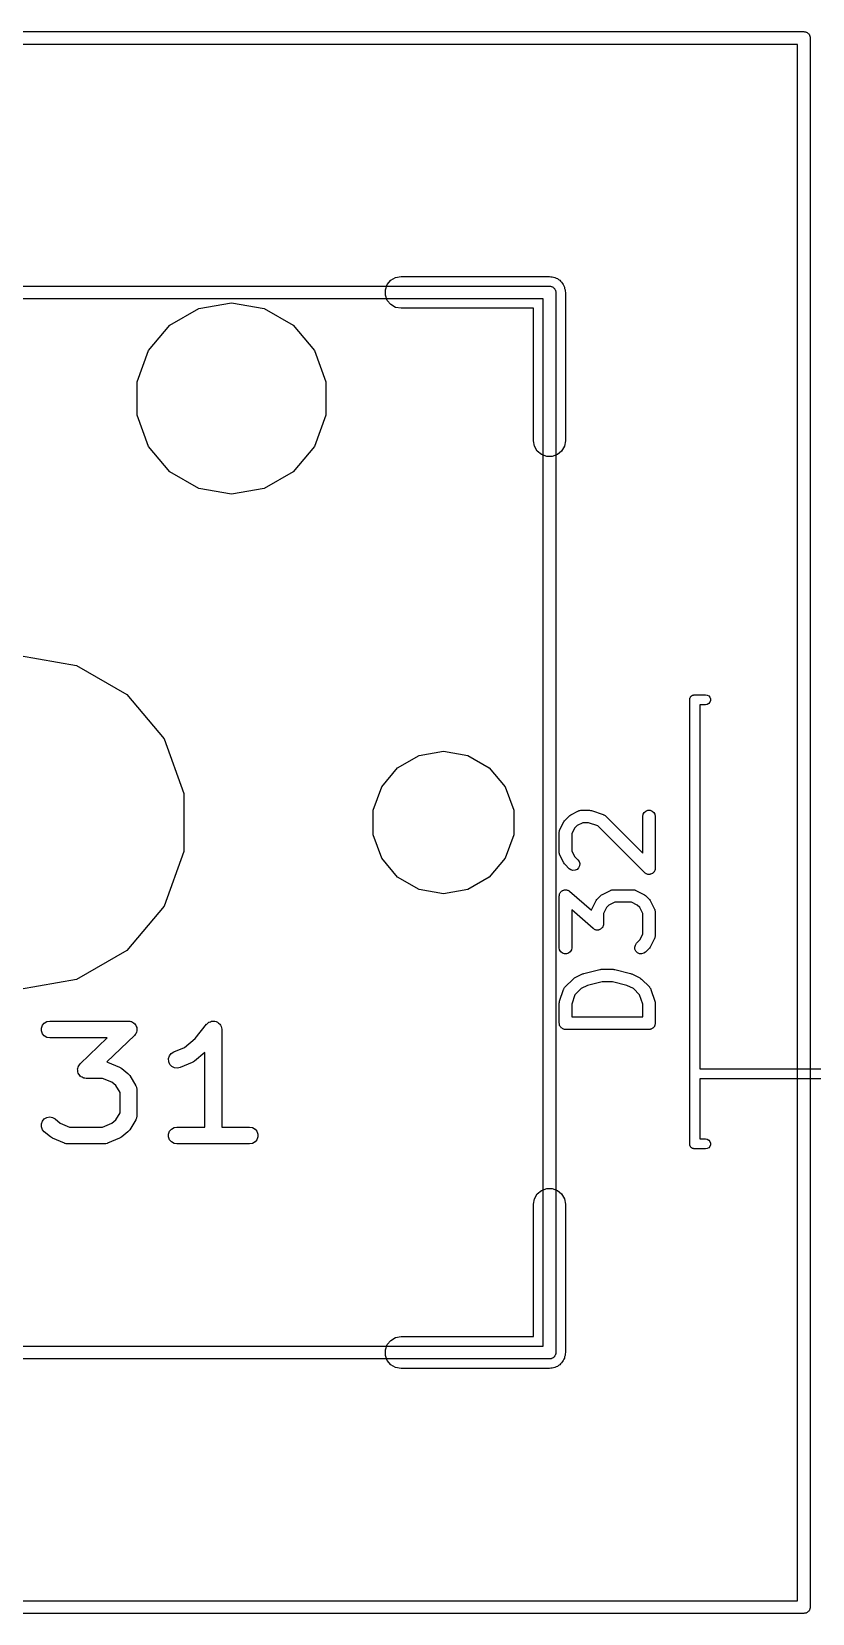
# Model space of a CAD drawing. Header units: millimetres. Extents: x 50 to 169, y 50 to 167.
# Drawn here: x 82.26 to 91.61, y 70.3 to 89.25 of the extents above; entities that cross this region are included whole.
import ezdxf

# ---------------------------------------------------------------- set-up
doc = ezdxf.new("R2010")
doc.units = ezdxf.units.MM
doc.layers.add('BLACK', color=7, linetype='Continuous')

# ---------------------------------------------------------------- blocks, each defined once
blk = doc.blocks.new('hhskb2-Cmts.User')
at = {"layer": 'BLACK'}
for p, q in [((62.65, -100.574), (75.35, -100.574)), ((75.35, -100.574), (75.3566, -100.575)), ((75.3566, -100.575), (75.3632, -100.575)), ((75.3632, -100.575), (75.3695, -100.577)), ((75.3695, -100.577), (75.3761, -100.578)), ((75.3761, -100.578), (75.3818, -100.582)), ((75.3818, -100.582), (75.3881, -100.584)), ((75.3881, -100.584), (75.3932, -100.588)), ((75.3932, -100.588), (75.399, -100.592)), ((75.399, -100.592), (75.4033, -100.597)), ((75.4033, -100.597), (75.4084, -100.601)), ((75.4084, -100.601), (75.4117, -100.607)), ((75.4117, -100.607), (75.416, -100.612)), ((75.416, -100.612), (75.4183, -100.618)), ((75.2738, -100.726), (62.7262, -100.726)), ((75.2738, -113.274), (75.2738, -100.726)), ((75.4183, -100.618), (75.4216, -100.624)), ((75.4216, -100.624), (75.4228, -100.631)), ((75.4228, -100.631), (75.425, -100.637)), ((75.425, -100.637), (75.425, -100.643)), ((75.425, -100.643), (75.4262, -100.65)), ((75.4262, -100.65), (75.4262, -113.35)), ((62.7262, -113.274), (75.2738, -113.274)), ((75.35, -113.426), (62.65, -113.426)), ((75.3566, -113.425), (75.35, -113.426)), ((75.3632, -113.425), (75.3566, -113.425)), ((75.3695, -113.423), (75.3632, -113.425)), ((75.3761, -113.422), (75.3695, -113.423)), ((75.3818, -113.418), (75.3761, -113.422)), ((75.3881, -113.416), (75.3818, -113.418)), ((75.3932, -113.412), (75.3881, -113.416)), ((75.399, -113.408), (75.3932, -113.412)), ((75.4033, -113.403), (75.399, -113.408)), ((75.4084, -113.399), (75.4033, -113.403)), ((75.4117, -113.393), (75.4084, -113.399)), ((75.416, -113.388), (75.4117, -113.393)), ((75.4183, -113.382), (75.416, -113.388)), ((75.4216, -113.376), (75.4183, -113.382)), ((75.4228, -113.369), (75.4216, -113.376)), ((75.425, -113.363), (75.4228, -113.369)), ((75.4262, -113.35), (75.425, -113.357)), ((75.425, -113.357), (75.425, -113.363))]:
    blk.add_line(p, q, dxfattribs=at)
blk = doc.blocks.new('hhskb2-Dwgs.User')
at = {"layer": 'BLACK'}
for p, q in [((59.602, -97.5258), (78.398, -97.5258)), ((78.398, -97.5258), (78.4046, -97.527)), ((78.4046, -97.527), (78.4112, -97.527)), ((78.4112, -97.527), (78.4175, -97.5292)), ((78.4175, -97.5292), (78.4241, -97.5304)), ((78.4241, -97.5304), (78.4298, -97.5337)), ((78.4298, -97.5337), (78.4361, -97.536)), ((78.4361, -97.536), (78.4412, -97.5403)), ((78.4412, -97.5403), (78.447, -97.5436)), ((78.447, -97.5436), (78.4513, -97.5487)), ((78.4513, -97.5487), (78.4564, -97.553)), ((78.4564, -97.553), (78.4597, -97.5588)), ((78.4597, -97.5588), (78.464, -97.5639)), ((78.464, -97.5639), (78.4663, -97.5702)), ((78.4663, -97.5702), (78.4696, -97.5759)), ((78.4696, -97.5759), (78.4708, -97.5825)), ((78.4708, -97.5825), (78.473, -97.5888)), ((78.3218, -97.6782), (59.6782, -97.6782)), ((78.3218, -116.322), (78.3218, -97.6782)), ((78.473, -97.5888), (78.473, -97.5954)), ((78.473, -97.5954), (78.4742, -97.602)), ((78.4742, -97.602), (78.4742, -116.398)), ((59.6782, -116.322), (78.3218, -116.322)), ((78.398, -116.474), (59.602, -116.474)), ((78.4046, -116.473), (78.398, -116.474)), ((78.4112, -116.473), (78.4046, -116.473)), ((78.4175, -116.471), (78.4112, -116.473)), ((78.4241, -116.47), (78.4175, -116.471)), ((78.4298, -116.466), (78.4241, -116.47)), ((78.4361, -116.464), (78.4298, -116.466)), ((78.4412, -116.46), (78.4361, -116.464)), ((78.447, -116.456), (78.4412, -116.46)), ((78.4513, -116.451), (78.447, -116.456)), ((78.4564, -116.447), (78.4513, -116.451)), ((78.4597, -116.441), (78.4564, -116.447)), ((78.464, -116.436), (78.4597, -116.441)), ((78.4663, -116.43), (78.464, -116.436)), ((78.4696, -116.424), (78.4663, -116.43)), ((78.4708, -116.417), (78.4696, -116.424)), ((78.473, -116.411), (78.4708, -116.417)), ((78.4742, -116.398), (78.473, -116.405)), ((78.473, -116.405), (78.473, -116.411))]:
    blk.add_line(p, q, dxfattribs=at)
blk = doc.blocks.new('hhskb2-F.SilkS')
at = {"layer": 'BLACK'}
for p, q in [((73.3844, -100.617), (73.407, -100.555)), ((73.407, -100.555), (73.4495, -100.504)), ((73.4495, -100.504), (73.5068, -100.471)), ((73.5068, -100.471), (73.572, -100.459)), ((73.572, -100.459), (75.35, -100.459)), ((75.35, -100.459), (75.3664, -100.462)), ((75.3664, -100.462), (75.3831, -100.462)), ((75.3831, -100.462), (75.3987, -100.468)), ((75.3987, -100.468), (75.4152, -100.471)), ((75.4152, -100.471), (75.4296, -100.479)), ((75.4296, -100.479), (75.4453, -100.485)), ((75.4453, -100.485), (75.458, -100.496)), ((75.458, -100.496), (75.4725, -100.504)), ((75.4725, -100.504), (75.4832, -100.517)), ((75.4832, -100.517), (75.4959, -100.528)), ((75.4959, -100.528), (75.5043, -100.542)), ((75.5043, -100.542), (75.515, -100.555)), ((75.515, -100.555), (75.5207, -100.57)), ((75.5207, -100.57), (75.529, -100.585)), ((75.529, -100.585), (75.5319, -100.601)), ((75.5319, -100.601), (75.5376, -100.617)), ((71.1476, -100.842), (71.54, -100.773)), ((71.54, -100.773), (71.9324, -100.842)), ((73.3844, -100.683), (73.3844, -100.617)), ((73.407, -100.745), (73.3844, -100.683)), ((73.4495, -100.796), (73.407, -100.745)), ((73.5068, -100.829), (73.4495, -100.796)), ((75.5376, -100.617), (75.5376, -100.634)), ((75.5376, -100.634), (75.5405, -100.65)), ((75.5405, -100.65), (75.5405, -102.428)), ((70.8025, -101.041), (71.1476, -100.842)), ((71.9324, -100.842), (72.2775, -101.041)), ((73.572, -100.84), (73.5068, -100.829)), ((75.1595, -100.84), (73.572, -100.84)), ((75.1595, -102.428), (75.1595, -100.84)), ((70.5464, -101.346), (70.8025, -101.041)), ((72.2775, -101.041), (72.5336, -101.346)), ((70.4101, -101.721), (70.5464, -101.346)), ((72.5336, -101.346), (72.6699, -101.721)), ((70.4101, -102.119), (70.4101, -101.721)), ((72.6699, -101.721), (72.6699, -102.119)), ((70.5464, -102.494), (70.4101, -102.119)), ((72.6699, -102.119), (72.5336, -102.494)), ((70.8025, -102.799), (70.5464, -102.494)), ((72.5336, -102.494), (72.2775, -102.799)), ((75.171, -102.493), (75.1595, -102.428)), ((75.2041, -102.55), (75.171, -102.493)), ((75.529, -102.493), (75.4959, -102.55)), ((75.5405, -102.428), (75.529, -102.493)), ((75.2548, -102.593), (75.2041, -102.55)), ((75.3169, -102.616), (75.2548, -102.593)), ((75.3831, -102.616), (75.3169, -102.616)), ((75.4453, -102.593), (75.3831, -102.616)), ((75.4959, -102.55), (75.4453, -102.593)), ((71.1476, -102.998), (70.8025, -102.799)), ((72.2775, -102.799), (71.9324, -102.998)), ((71.54, -103.067), (71.1476, -102.998)), ((71.9324, -102.998), (71.54, -103.067)), ((69, -104.998), (69.6846, -105.119)), ((69.6846, -105.119), (70.2865, -105.467)), ((70.2865, -105.467), (70.7334, -105.999)), ((77.03, -105.53), (77.0309, -105.525)), ((77.03, -110.85), (77.03, -105.53)), ((77.0309, -105.52), (77.0327, -105.515)), ((77.0309, -105.525), (77.0309, -105.52)), ((77.0327, -105.515), (77.0336, -105.509)), ((77.0336, -105.509), (77.0362, -105.505)), ((77.0362, -105.505), (77.038, -105.5)), ((77.038, -105.5), (77.0414, -105.496)), ((77.0414, -105.496), (77.044, -105.491)), ((77.044, -105.491), (77.0481, -105.488)), ((77.0481, -105.488), (77.0514, -105.484)), ((77.0514, -105.484), (77.056, -105.481)), ((77.056, -105.481), (77.06, -105.478)), ((77.06, -105.478), (77.0649, -105.476)), ((77.0649, -105.476), (77.0695, -105.474)), ((77.0695, -105.474), (77.0747, -105.473)), ((77.0747, -105.473), (77.0796, -105.471)), ((77.0796, -105.471), (77.0848, -105.471)), ((77.0848, -105.471), (77.09, -105.47)), ((77.09, -105.47), (77.22, -105.47)), ((77.22, -105.47), (77.2405, -105.474)), ((77.2405, -105.474), (77.2586, -105.484)), ((77.2586, -105.484), (77.272, -105.5)), ((77.272, -105.5), (77.2791, -105.52)), ((77.2791, -105.54), (77.272, -105.56)), ((77.2791, -105.52), (77.2791, -105.54)), ((77.22, -105.59), (77.15, -105.59)), ((77.15, -105.59), (77.15, -109.95)), ((77.2405, -105.586), (77.22, -105.59)), ((77.2586, -105.576), (77.2405, -105.586)), ((77.272, -105.56), (77.2586, -105.576)), ((70.7334, -105.999), (70.9711, -106.652)), ((73.531, -106.346), (73.7879, -106.197)), ((73.7879, -106.197), (74.08, -106.146)), ((74.08, -106.146), (74.3721, -106.197)), ((74.3721, -106.197), (74.629, -106.346)), ((73.3403, -106.573), (73.531, -106.346)), ((74.629, -106.346), (74.8197, -106.573)), ((70.9711, -106.652), (70.9711, -107.348)), ((73.2388, -106.852), (73.3403, -106.573)), ((74.8197, -106.573), (74.9212, -106.852)), ((73.2388, -107.148), (73.2388, -106.852)), ((74.9212, -106.852), (74.9212, -107.148)), ((75.6041, -106.909), (75.6993, -106.861)), ((75.6993, -106.861), (75.7035, -106.86)), ((75.7035, -106.86), (75.7072, -106.858)), ((75.7072, -106.858), (75.7159, -106.856)), ((75.7159, -106.856), (75.7243, -106.854)), ((75.7243, -106.854), (75.7286, -106.854)), ((75.7286, -106.854), (75.7329, -106.853)), ((75.7329, -106.853), (75.8281, -106.853)), ((75.8281, -106.853), (75.8399, -106.855)), ((75.8399, -106.855), (75.8518, -106.857)), ((75.8518, -106.857), (75.9947, -106.905)), ((76.4849, -106.88), (76.5049, -106.863)), ((76.5049, -106.863), (76.5294, -106.854)), ((76.5294, -106.854), (76.5554, -106.854)), ((76.5554, -106.854), (76.5799, -106.863)), ((76.5799, -106.863), (76.5998, -106.88)), ((75.4753, -107.085), (75.5229, -106.99)), ((75.5229, -106.99), (75.5301, -106.98)), ((75.5301, -106.98), (75.537, -106.97)), ((75.537, -106.97), (75.5846, -106.923)), ((75.5846, -106.923), (75.5944, -106.916)), ((75.5944, -106.916), (75.6041, -106.909)), ((75.682, -107.037), (75.6516, -107.068)), ((75.7506, -107.003), (75.682, -107.037)), ((75.8159, -107.003), (75.7506, -107.003)), ((75.9304, -107.041), (75.8159, -107.003)), ((76.4893, -107.6), (75.9304, -107.041)), ((75.9947, -106.905), (75.9985, -106.907)), ((75.9985, -106.907), (76.0026, -106.908)), ((76.0026, -106.908), (76.0098, -106.913)), ((76.0098, -106.913), (76.0176, -106.917)), ((76.0176, -106.917), (76.0204, -106.92)), ((76.0204, -106.92), (76.024, -106.923)), ((76.024, -106.923), (76.4674, -107.366)), ((76.4674, -106.928), (76.4719, -106.902)), ((76.4674, -107.366), (76.4674, -106.928)), ((76.4719, -106.902), (76.4849, -106.88)), ((76.5998, -106.88), (76.6129, -106.902)), ((76.6129, -106.902), (76.6174, -106.928)), ((76.6174, -106.928), (76.6174, -107.547)), ((73.3403, -107.427), (73.2388, -107.148)), ((74.9212, -107.148), (74.8197, -107.427)), ((75.4674, -107.119), (75.4681, -107.114)), ((75.4674, -107.357), (75.4674, -107.119)), ((75.4679, -107.11), (75.4704, -107.102)), ((75.4681, -107.114), (75.4679, -107.11)), ((75.4704, -107.102), (75.4719, -107.093)), ((75.4719, -107.093), (75.4741, -107.089)), ((75.4741, -107.089), (75.4753, -107.085)), ((75.6516, -107.068), (75.6174, -107.136)), ((75.6174, -107.136), (75.6174, -107.339)), ((70.9711, -107.348), (70.7334, -108.001)), ((73.531, -107.654), (73.3403, -107.427)), ((74.8197, -107.427), (74.629, -107.654)), ((75.4681, -107.361), (75.4674, -107.357)), ((75.4679, -107.365), (75.4681, -107.361)), ((75.4704, -107.374), (75.4679, -107.365)), ((75.4719, -107.382), (75.4704, -107.374)), ((75.4741, -107.386), (75.4719, -107.382)), ((75.4753, -107.39), (75.4741, -107.386)), ((75.5229, -107.485), (75.4753, -107.39)), ((75.6174, -107.339), (75.6516, -107.407)), ((75.6516, -107.407), (75.6907, -107.446)), ((75.5301, -107.495), (75.5229, -107.485)), ((75.537, -107.505), (75.5301, -107.495)), ((75.5846, -107.553), (75.537, -107.505)), ((75.6059, -107.567), (75.5846, -107.553)), ((75.6311, -107.574), (75.6059, -107.567)), ((75.657, -107.572), (75.6311, -107.574)), ((75.6806, -107.561), (75.657, -107.572)), ((75.6991, -107.543), (75.6806, -107.561)), ((75.6907, -107.446), (75.7056, -107.468)), ((75.7101, -107.519), (75.6991, -107.543)), ((75.7056, -107.468), (75.7123, -107.493)), ((75.7123, -107.493), (75.7101, -107.519)), ((76.4974, -107.606), (76.4893, -107.6)), ((76.5049, -107.612), (76.4974, -107.606)), ((76.508, -107.613), (76.5049, -107.612)), ((76.5107, -107.615), (76.508, -107.613)), ((76.5202, -107.618), (76.5107, -107.615)), ((76.5294, -107.621), (76.5202, -107.618)), ((76.5327, -107.621), (76.5294, -107.621)), ((76.5358, -107.622), (76.5327, -107.621)), ((76.5456, -107.621), (76.5358, -107.622)), ((76.5554, -107.621), (76.5456, -107.621)), ((76.5585, -107.62), (76.5554, -107.621)), ((76.5618, -107.62), (76.5585, -107.62)), ((76.5707, -107.615), (76.5618, -107.62)), ((76.5799, -107.612), (76.5707, -107.615)), ((76.5824, -107.61), (76.5799, -107.612)), ((76.5854, -107.609), (76.5824, -107.61)), ((76.5923, -107.602), (76.5854, -107.609)), ((76.5998, -107.595), (76.5923, -107.602)), ((76.6015, -107.592), (76.5998, -107.595)), ((76.6038, -107.59), (76.6015, -107.592)), ((76.608, -107.581), (76.6038, -107.59)), ((76.6129, -107.573), (76.608, -107.581)), ((76.6134, -107.57), (76.6129, -107.573)), ((76.6148, -107.567), (76.6134, -107.57)), ((76.6157, -107.557), (76.6148, -107.567)), ((76.6174, -107.547), (76.6157, -107.557)), ((73.7879, -107.803), (73.531, -107.654)), ((74.08, -107.854), (73.7879, -107.803)), ((74.3721, -107.803), (74.08, -107.854)), ((74.629, -107.654), (74.3721, -107.803)), ((75.5049, -107.816), (75.5118, -107.813)), ((75.5118, -107.813), (75.5182, -107.809)), ((75.5182, -107.809), (75.5239, -107.809)), ((75.5239, -107.809), (75.5294, -107.807)), ((75.5294, -107.807), (75.5367, -107.807)), ((75.5367, -107.807), (75.5439, -107.805)), ((75.5439, -107.805), (75.5496, -107.807)), ((75.5496, -107.807), (75.5554, -107.807)), ((75.5554, -107.807), (75.5623, -107.809)), ((75.5623, -107.809), (75.5695, -107.811)), ((75.5695, -107.811), (75.5744, -107.814)), ((75.5744, -107.814), (75.5799, -107.816)), ((75.985, -107.861), (76.0803, -107.813)), ((76.0803, -107.813), (76.0844, -107.812)), ((76.0844, -107.812), (76.0882, -107.81)), ((76.0882, -107.81), (76.0968, -107.808)), ((76.0968, -107.808), (76.1052, -107.806)), ((76.1052, -107.806), (76.1096, -107.806)), ((76.1096, -107.806), (76.1138, -107.805)), ((76.1138, -107.805), (76.3519, -107.805)), ((76.3519, -107.805), (76.3562, -107.806)), ((76.3562, -107.806), (76.3605, -107.806)), ((76.3605, -107.806), (76.3689, -107.808)), ((76.3689, -107.808), (76.3776, -107.81)), ((76.3776, -107.81), (76.3813, -107.812)), ((76.3813, -107.812), (76.3854, -107.813)), ((76.3854, -107.813), (76.4807, -107.861)), ((70.7334, -108.001), (70.2865, -108.533)), ((75.4674, -107.88), (75.4687, -107.873)), ((75.4674, -108.5), (75.4674, -107.88)), ((75.4687, -107.873), (75.4688, -107.866)), ((75.4688, -107.866), (75.4709, -107.861)), ((75.4709, -107.861), (75.4719, -107.855)), ((75.4719, -107.855), (75.4756, -107.848)), ((75.4756, -107.848), (75.4782, -107.842)), ((75.4782, -107.842), (75.482, -107.837)), ((75.482, -107.837), (75.4849, -107.832)), ((75.4849, -107.832), (75.4905, -107.828)), ((75.4905, -107.828), (75.4954, -107.822)), ((75.4954, -107.822), (75.5004, -107.819)), ((75.5004, -107.819), (75.5049, -107.816)), ((75.5799, -107.816), (75.5855, -107.82)), ((75.5855, -107.82), (75.5918, -107.824)), ((75.5918, -107.824), (75.8518, -108.052)), ((75.8563, -108.037), (75.9039, -107.942)), ((75.9039, -107.942), (75.911, -107.933)), ((75.911, -107.933), (75.9179, -107.923)), ((75.9179, -107.923), (75.9655, -107.875)), ((75.9655, -107.875), (75.9754, -107.868)), ((75.9754, -107.868), (75.985, -107.861)), ((76.063, -107.99), (76.0326, -108.02)), ((76.1315, -107.955), (76.063, -107.99)), ((76.3342, -107.955), (76.1315, -107.955)), ((76.4027, -107.99), (76.3342, -107.955)), ((76.4331, -108.02), (76.4027, -107.99)), ((76.4807, -107.861), (76.4903, -107.868)), ((76.4903, -107.868), (76.5002, -107.875)), ((76.5002, -107.875), (76.5478, -107.923)), ((76.5478, -107.923), (76.5547, -107.933)), ((76.5547, -107.933), (76.5618, -107.942)), ((76.5618, -107.942), (76.6095, -108.037)), ((75.8739, -108.27), (75.6174, -108.046)), ((75.6174, -108.046), (75.6174, -108.5)), ((75.8518, -108.052), (75.8529, -108.045)), ((75.8529, -108.045), (75.855, -108.042)), ((75.855, -108.042), (75.8563, -108.037)), ((76.0326, -108.02), (75.9983, -108.089)), ((75.9983, -108.089), (75.9983, -108.214)), ((76.4674, -108.089), (76.4331, -108.02)), ((76.4674, -108.339), (76.4674, -108.089)), ((76.6095, -108.037), (76.6107, -108.042)), ((76.6107, -108.042), (76.6129, -108.045)), ((76.6129, -108.045), (76.6144, -108.054)), ((76.6144, -108.054), (76.6169, -108.062)), ((76.6169, -108.062), (76.6166, -108.067)), ((76.6166, -108.067), (76.6174, -108.071)), ((76.6174, -108.071), (76.6174, -108.357)), ((75.8802, -108.274), (75.8739, -108.27)), ((75.8858, -108.279), (75.8802, -108.274)), ((75.8913, -108.281), (75.8858, -108.279)), ((75.8962, -108.284), (75.8913, -108.281)), ((75.9034, -108.285), (75.8962, -108.284)), ((75.9103, -108.288), (75.9034, -108.285)), ((75.9161, -108.288), (75.9103, -108.288)), ((75.9218, -108.289), (75.9161, -108.288)), ((75.929, -108.288), (75.9218, -108.289)), ((75.9364, -108.288), (75.929, -108.288)), ((75.9418, -108.286), (75.9364, -108.288)), ((75.9475, -108.285), (75.9418, -108.286)), ((75.9539, -108.281), (75.9475, -108.285)), ((75.9608, -108.279), (75.9539, -108.281)), ((75.9653, -108.275), (75.9608, -108.279)), ((75.9703, -108.272), (75.9653, -108.275)), ((75.9752, -108.267), (75.9703, -108.272)), ((75.9808, -108.262), (75.9752, -108.267)), ((75.9837, -108.257), (75.9808, -108.262)), ((75.9875, -108.253), (75.9837, -108.257)), ((75.9901, -108.246), (75.9875, -108.253)), ((75.9938, -108.239), (75.9901, -108.246)), ((75.9948, -108.234), (75.9938, -108.239)), ((75.9969, -108.228), (75.9948, -108.234)), ((75.9971, -108.221), (75.9969, -108.228)), ((75.9983, -108.214), (75.9971, -108.221)), ((76.4331, -108.407), (76.4674, -108.339)), ((76.6129, -108.382), (76.6107, -108.386)), ((76.6144, -108.374), (76.6129, -108.382)), ((76.6169, -108.365), (76.6144, -108.374)), ((76.6174, -108.357), (76.6166, -108.361)), ((76.6166, -108.361), (76.6169, -108.365)), ((70.2865, -108.533), (69.6846, -108.881)), ((75.4719, -108.525), (75.4674, -108.5)), ((75.4849, -108.548), (75.4719, -108.525)), ((75.5049, -108.564), (75.4849, -108.548)), ((75.5294, -108.573), (75.5049, -108.564)), ((75.5554, -108.573), (75.5294, -108.573)), ((75.5799, -108.564), (75.5554, -108.573)), ((75.5998, -108.548), (75.5799, -108.564)), ((75.6129, -108.525), (75.5998, -108.548)), ((75.6174, -108.5), (75.6129, -108.525)), ((76.3724, -108.493), (76.3792, -108.468)), ((76.3747, -108.519), (76.3724, -108.493)), ((76.3857, -108.543), (76.3747, -108.519)), ((76.3792, -108.468), (76.3941, -108.446)), ((76.4041, -108.561), (76.3857, -108.543)), ((76.3941, -108.446), (76.4331, -108.407)), ((76.4277, -108.572), (76.4041, -108.561)), ((76.4537, -108.574), (76.4277, -108.572)), ((76.4788, -108.567), (76.4537, -108.574)), ((76.5002, -108.553), (76.4788, -108.567)), ((76.5478, -108.505), (76.5002, -108.553)), ((76.5547, -108.495), (76.5478, -108.505)), ((76.5618, -108.485), (76.5547, -108.495)), ((76.6095, -108.39), (76.5618, -108.485)), ((76.6107, -108.386), (76.6095, -108.39)), ((75.7623, -108.808), (75.9528, -108.76)), ((75.9528, -108.76), (75.9619, -108.759)), ((75.9619, -108.759), (75.971, -108.758)), ((75.971, -108.758), (76.1138, -108.758)), ((76.1138, -108.758), (76.1228, -108.759)), ((76.1228, -108.759), (76.132, -108.76)), ((76.132, -108.76), (76.3225, -108.808)), ((69.6846, -108.881), (69, -109.002)), ((75.537, -108.97), (75.6322, -108.875)), ((75.6322, -108.875), (75.642, -108.868)), ((75.642, -108.868), (75.6517, -108.861)), ((75.6517, -108.861), (75.7469, -108.813)), ((75.8067, -108.951), (75.7297, -108.99)), ((75.7469, -108.813), (75.7548, -108.811)), ((75.7548, -108.811), (75.7623, -108.808)), ((75.9802, -108.908), (75.8067, -108.951)), ((76.1046, -108.908), (75.9802, -108.908)), ((76.2781, -108.951), (76.1046, -108.908)), ((76.3551, -108.99), (76.2781, -108.951)), ((76.3225, -108.808), (76.33, -108.811)), ((76.33, -108.811), (76.3378, -108.813)), ((76.3378, -108.813), (76.4331, -108.861)), ((76.4331, -108.861), (76.4427, -108.868)), ((76.4427, -108.868), (76.4526, -108.875)), ((76.4526, -108.875), (76.5478, -108.97)), ((75.4712, -109.142), (75.5188, -109)), ((75.5188, -109), (75.5209, -108.996)), ((75.5209, -108.996), (75.522, -108.992)), ((75.522, -108.992), (75.5271, -108.984)), ((75.5271, -108.984), (75.5313, -108.977)), ((75.5313, -108.977), (75.5345, -108.974)), ((75.5345, -108.974), (75.537, -108.97)), ((75.6556, -109.064), (75.6174, -109.178)), ((75.7297, -108.99), (75.6556, -109.064)), ((76.4292, -109.064), (76.3551, -108.99)), ((76.4674, -109.178), (76.4292, -109.064)), ((76.5478, -108.97), (76.5503, -108.974)), ((76.5503, -108.974), (76.5535, -108.977)), ((76.5535, -108.977), (76.5577, -108.984)), ((76.5577, -108.984), (76.5627, -108.992)), ((76.5627, -108.992), (76.5639, -108.996)), ((76.5639, -108.996), (76.5659, -109)), ((76.5659, -109), (76.6135, -109.142)), ((75.4674, -109.166), (75.4695, -109.154)), ((75.4674, -109.404), (75.4674, -109.166)), ((75.4695, -109.154), (75.4712, -109.142)), ((75.6174, -109.178), (75.6174, -109.329)), ((75.6174, -109.329), (76.4674, -109.329)), ((76.4674, -109.329), (76.4674, -109.178)), ((76.6135, -109.142), (76.6153, -109.154)), ((76.6153, -109.154), (76.6174, -109.166)), ((76.6174, -109.166), (76.6174, -109.404)), ((69.2628, -109.462), (69.2749, -109.429)), ((69.2628, -109.497), (69.2628, -109.462)), ((69.2749, -109.53), (69.2628, -109.497)), ((69.2749, -109.429), (69.2976, -109.402)), ((69.2976, -109.402), (69.3281, -109.384)), ((69.3281, -109.384), (69.3629, -109.378)), ((69.3629, -109.378), (70.3063, -109.378)), ((70.3063, -109.378), (70.3206, -109.38)), ((70.3206, -109.38), (70.335, -109.382)), ((70.335, -109.382), (70.3379, -109.383)), ((70.3379, -109.383), (70.341, -109.384)), ((70.341, -109.384), (70.3536, -109.391)), ((70.3536, -109.391), (70.3666, -109.398)), ((70.3666, -109.398), (70.3688, -109.4)), ((70.3688, -109.4), (70.3716, -109.402)), ((70.3716, -109.402), (70.3809, -109.413)), ((70.3809, -109.413), (70.3909, -109.423)), ((70.3909, -109.423), (70.3922, -109.426)), ((70.3922, -109.426), (70.3943, -109.429)), ((70.3943, -109.429), (70.3992, -109.442)), ((70.4014, -109.511), (70.3973, -109.525)), ((70.3992, -109.442), (70.405, -109.456)), ((70.4063, -109.497), (70.4014, -109.511)), ((70.405, -109.456), (70.4052, -109.459)), ((70.4052, -109.459), (70.4063, -109.462)), ((70.4063, -109.462), (70.4063, -109.476)), ((70.4063, -109.476), (70.4073, -109.491)), ((70.4073, -109.491), (70.4063, -109.494)), ((70.4063, -109.494), (70.4063, -109.497)), ((71.1042, -109.589), (71.2429, -109.416)), ((71.2429, -109.416), (71.2439, -109.415)), ((71.2439, -109.415), (71.2445, -109.414)), ((71.2445, -109.414), (71.2571, -109.404)), ((71.2571, -109.404), (71.2694, -109.393)), ((71.2694, -109.393), (71.2706, -109.392)), ((71.2706, -109.392), (71.2715, -109.392)), ((71.2715, -109.392), (71.2869, -109.386)), ((71.2869, -109.386), (71.3023, -109.38)), ((71.3023, -109.38), (71.3035, -109.38)), ((71.3035, -109.38), (71.3046, -109.379)), ((71.3046, -109.379), (71.3211, -109.379)), ((71.3211, -109.379), (71.3376, -109.379)), ((71.3376, -109.379), (71.3387, -109.379)), ((71.3387, -109.379), (71.3399, -109.379)), ((71.3399, -109.379), (71.3554, -109.385)), ((71.3554, -109.385), (71.371, -109.39)), ((71.371, -109.39), (71.372, -109.391)), ((71.372, -109.391), (71.3731, -109.392)), ((71.3731, -109.392), (71.3857, -109.402)), ((71.3857, -109.402), (71.3986, -109.412)), ((71.3986, -109.412), (71.3992, -109.413)), ((71.3992, -109.413), (71.4001, -109.414)), ((71.4001, -109.414), (71.4083, -109.428)), ((71.4083, -109.428), (71.4169, -109.443)), ((71.4169, -109.443), (71.4172, -109.444)), ((71.4172, -109.444), (71.4178, -109.445)), ((71.4178, -109.445), (71.4206, -109.461)), ((71.4206, -109.461), (71.4239, -109.477)), ((71.4239, -109.477), (71.4237, -109.478)), ((71.4237, -109.478), (71.4239, -109.48)), ((71.4239, -109.48), (71.4239, -110.648)), ((75.4685, -109.411), (75.4674, -109.404)), ((75.4685, -109.417), (75.4685, -109.411)), ((75.4708, -109.423), (75.4685, -109.417)), ((75.4719, -109.43), (75.4708, -109.423)), ((75.4752, -109.436), (75.4719, -109.43)), ((75.4774, -109.442), (75.4752, -109.436)), ((75.4816, -109.447), (75.4774, -109.442)), ((75.4849, -109.452), (75.4816, -109.447)), ((75.49, -109.457), (75.4849, -109.452)), ((75.4942, -109.462), (75.49, -109.457)), ((75.4999, -109.465), (75.4942, -109.462)), ((75.5049, -109.469), (75.4999, -109.465)), ((75.511, -109.471), (75.5049, -109.469)), ((75.5167, -109.475), (75.511, -109.471)), ((75.5232, -109.476), (75.5167, -109.475)), ((75.5294, -109.478), (75.5232, -109.476)), ((75.5359, -109.478), (75.5294, -109.478)), ((75.5424, -109.479), (75.5359, -109.478)), ((76.5424, -109.479), (75.5424, -109.479)), ((76.5488, -109.478), (76.5424, -109.479)), ((76.5554, -109.478), (76.5488, -109.478)), ((76.5616, -109.476), (76.5554, -109.478)), ((76.568, -109.475), (76.5616, -109.476)), ((76.5737, -109.471), (76.568, -109.475)), ((76.5799, -109.469), (76.5737, -109.471)), ((76.5849, -109.465), (76.5799, -109.469)), ((76.5906, -109.462), (76.5849, -109.465)), ((76.5948, -109.457), (76.5906, -109.462)), ((76.5998, -109.452), (76.5948, -109.457)), ((76.6031, -109.447), (76.5998, -109.452)), ((76.6073, -109.442), (76.6031, -109.447)), ((76.6096, -109.436), (76.6073, -109.442)), ((76.6129, -109.43), (76.6096, -109.436)), ((76.614, -109.423), (76.6129, -109.43)), ((76.6162, -109.417), (76.614, -109.423)), ((76.6174, -109.404), (76.6162, -109.411)), ((76.6162, -109.411), (76.6162, -109.417)), ((69.2976, -109.557), (69.2749, -109.53)), ((69.3281, -109.575), (69.2976, -109.557)), ((69.3629, -109.581), (69.3281, -109.575)), ((70.0523, -109.581), (69.3629, -109.581)), ((69.7282, -109.89), (70.0523, -109.581)), ((70.3764, -109.553), (70.0466, -109.867)), ((70.385, -109.541), (70.3764, -109.553)), ((70.3943, -109.53), (70.385, -109.541)), ((70.3954, -109.527), (70.3943, -109.53)), ((70.3973, -109.525), (70.3954, -109.527)), ((70.8478, -109.749), (70.9788, -109.694)), ((70.9788, -109.694), (71.1042, -109.589)), ((69.7196, -109.901), (69.7282, -109.89)), ((70.0466, -109.867), (70.0507, -109.868)), ((70.0507, -109.868), (70.0528, -109.869)), ((70.0528, -109.869), (70.0551, -109.87)), ((70.0551, -109.87), (70.2002, -109.93)), ((70.7861, -109.829), (70.7966, -109.796)), ((70.7877, -109.865), (70.7861, -109.829)), ((70.8013, -109.897), (70.7877, -109.865)), ((70.7966, -109.796), (70.8181, -109.768)), ((70.8252, -109.923), (70.8013, -109.897)), ((70.8181, -109.768), (70.8478, -109.749)), ((71.0711, -109.876), (70.9259, -109.936)), ((71.0839, -109.868), (71.0711, -109.876)), ((71.097, -109.86), (71.0839, -109.868)), ((71.2207, -109.757), (71.097, -109.86)), ((71.2207, -110.648), (71.2207, -109.757)), ((69.6973, -109.952), (69.6982, -109.949)), ((69.6982, -109.966), (69.6973, -109.952)), ((69.6982, -109.946), (69.7032, -109.932)), ((69.6982, -109.949), (69.6982, -109.946)), ((69.6982, -109.981), (69.6982, -109.966)), ((69.6993, -109.984), (69.6982, -109.981)), ((69.6995, -109.987), (69.6993, -109.984)), ((69.7053, -110.001), (69.6995, -109.987)), ((69.7032, -109.932), (69.7073, -109.918)), ((69.7103, -110.014), (69.7053, -110.001)), ((69.7073, -109.918), (69.7092, -109.916)), ((69.7092, -109.916), (69.7103, -109.913)), ((69.7103, -109.913), (69.7196, -109.901)), ((69.7124, -110.017), (69.7103, -110.014)), ((69.7137, -110.02), (69.7124, -110.017)), ((69.7237, -110.03), (69.7137, -110.02)), ((69.733, -110.041), (69.7237, -110.03)), ((69.7358, -110.043), (69.733, -110.041)), ((69.738, -110.045), (69.7358, -110.043)), ((69.751, -110.052), (69.738, -110.045)), ((69.7635, -110.059), (69.751, -110.052)), ((69.7667, -110.059), (69.7635, -110.059)), ((69.7696, -110.061), (69.7667, -110.059)), ((69.784, -110.062), (69.7696, -110.061)), ((69.7983, -110.065), (69.784, -110.062)), ((69.9957, -110.065), (69.7983, -110.065)), ((70.1079, -110.112), (69.9957, -110.065)), ((70.2002, -109.93), (70.213, -109.938)), ((70.213, -109.938), (70.2262, -109.946)), ((70.2262, -109.946), (70.2988, -110.006)), ((70.2988, -110.006), (70.3097, -110.019)), ((70.3097, -110.019), (70.3208, -110.032)), ((70.3208, -110.032), (70.3934, -110.153)), ((70.8565, -109.939), (70.8252, -109.923)), ((70.8915, -109.944), (70.8565, -109.939)), ((70.9259, -109.936), (70.8915, -109.944)), ((77.15, -109.95), (79.85, -109.95)), ((79.85, -110.07), (77.15, -110.07)), ((77.15, -110.07), (77.15, -110.79)), ((70.1554, -110.151), (70.1079, -110.112)), ((70.2047, -110.233), (70.1554, -110.151)), ((70.2047, -110.479), (70.2047, -110.233)), ((70.3934, -110.153), (70.3969, -110.162)), ((70.3969, -110.162), (70.4018, -110.17)), ((70.4018, -110.17), (70.4032, -110.178)), ((70.4032, -110.178), (70.406, -110.186)), ((70.406, -110.186), (70.4062, -110.196)), ((70.4062, -110.196), (70.4079, -110.205)), ((70.4079, -110.205), (70.4079, -110.508)), ((69.2627, -110.611), (69.2747, -110.578)), ((69.2629, -110.647), (69.2627, -110.611)), ((69.275, -110.68), (69.2629, -110.647)), ((69.2747, -110.578), (69.2973, -110.551)), ((69.2973, -110.551), (69.3278, -110.533)), ((69.3278, -110.533), (69.3625, -110.527)), ((69.3625, -110.527), (69.3973, -110.533)), ((69.3973, -110.533), (69.4279, -110.551)), ((69.4279, -110.551), (69.4887, -110.601)), ((69.4887, -110.601), (69.6009, -110.648)), ((69.6009, -110.648), (69.9957, -110.648)), ((69.9957, -110.648), (70.1079, -110.601)), ((70.1079, -110.601), (70.1554, -110.562)), ((70.1554, -110.562), (70.2047, -110.479)), ((70.3934, -110.56), (70.3208, -110.681)), ((70.3969, -110.551), (70.3934, -110.56)), ((70.4018, -110.542), (70.3969, -110.551)), ((70.4032, -110.534), (70.4018, -110.542)), ((70.406, -110.527), (70.4032, -110.534)), ((70.4062, -110.517), (70.406, -110.527)), ((70.4079, -110.508), (70.4062, -110.517)), ((70.8216, -110.672), (70.8521, -110.654)), ((70.8521, -110.654), (70.8869, -110.648)), ((70.8869, -110.648), (71.2207, -110.648)), ((71.4239, -110.648), (71.7577, -110.648)), ((71.7577, -110.648), (71.7925, -110.654)), ((71.7925, -110.654), (71.823, -110.672)), ((69.2978, -110.707), (69.275, -110.68)), ((69.3704, -110.767), (69.2978, -110.707)), ((69.3836, -110.775), (69.3704, -110.767)), ((69.3964, -110.783), (69.3836, -110.775)), ((69.5415, -110.843), (69.3964, -110.783)), ((69.5438, -110.844), (69.5415, -110.843)), ((69.5458, -110.845), (69.5438, -110.844)), ((69.5609, -110.848), (69.5458, -110.845)), ((70.0507, -110.845), (70.0356, -110.848)), ((70.0528, -110.844), (70.0507, -110.845)), ((70.0551, -110.843), (70.0528, -110.844)), ((70.2002, -110.783), (70.0551, -110.843)), ((70.213, -110.775), (70.2002, -110.783)), ((70.2262, -110.767), (70.213, -110.775)), ((70.2988, -110.707), (70.2262, -110.767)), ((70.3097, -110.694), (70.2988, -110.707)), ((70.3208, -110.681), (70.3097, -110.694)), ((70.7868, -110.732), (70.7989, -110.699)), ((70.7868, -110.767), (70.7868, -110.732)), ((70.7989, -110.8), (70.7868, -110.767)), ((70.7989, -110.699), (70.8216, -110.672)), ((70.8216, -110.827), (70.7989, -110.8)), ((70.8521, -110.845), (70.8216, -110.827)), ((70.8869, -110.851), (70.8521, -110.845)), ((71.7925, -110.845), (71.7577, -110.851)), ((71.823, -110.827), (71.7925, -110.845)), ((71.823, -110.672), (71.8457, -110.699)), ((71.8457, -110.8), (71.823, -110.827)), ((71.8457, -110.699), (71.8578, -110.732)), ((71.8578, -110.767), (71.8457, -110.8)), ((71.8578, -110.732), (71.8578, -110.767)), ((77.15, -110.79), (77.22, -110.79)), ((77.22, -110.79), (77.2405, -110.794)), ((77.2405, -110.794), (77.2586, -110.804)), ((77.2586, -110.804), (77.272, -110.82)), ((77.272, -110.82), (77.2791, -110.84)), ((77.2791, -110.84), (77.2791, -110.86)), ((69.5759, -110.851), (69.5609, -110.848)), ((69.5783, -110.851), (69.5759, -110.851)), ((69.5806, -110.851), (69.5783, -110.851)), ((70.016, -110.851), (69.5806, -110.851)), ((70.0183, -110.851), (70.016, -110.851)), ((70.0206, -110.851), (70.0183, -110.851)), ((70.0356, -110.848), (70.0206, -110.851)), ((71.7577, -110.851), (70.8869, -110.851)), ((77.0309, -110.855), (77.03, -110.85)), ((77.0309, -110.86), (77.0309, -110.855)), ((77.0327, -110.865), (77.0309, -110.86)), ((77.0336, -110.871), (77.0327, -110.865)), ((77.0362, -110.875), (77.0336, -110.871)), ((77.038, -110.88), (77.0362, -110.875)), ((77.0414, -110.884), (77.038, -110.88)), ((77.044, -110.889), (77.0414, -110.884)), ((77.0481, -110.892), (77.044, -110.889)), ((77.0514, -110.896), (77.0481, -110.892)), ((77.056, -110.899), (77.0514, -110.896)), ((77.06, -110.902), (77.056, -110.899)), ((77.0649, -110.904), (77.06, -110.902)), ((77.0695, -110.906), (77.0649, -110.904)), ((77.0747, -110.907), (77.0695, -110.906)), ((77.0796, -110.909), (77.0747, -110.907)), ((77.0848, -110.909), (77.0796, -110.909)), ((77.09, -110.91), (77.0848, -110.909)), ((77.22, -110.91), (77.09, -110.91)), ((77.2405, -110.906), (77.22, -110.91)), ((77.2586, -110.896), (77.2405, -110.906)), ((77.272, -110.88), (77.2586, -110.896)), ((77.2791, -110.86), (77.272, -110.88)), ((75.2041, -111.45), (75.2548, -111.407)), ((75.2548, -111.407), (75.3169, -111.384)), ((75.3169, -111.384), (75.3831, -111.384)), ((75.3831, -111.384), (75.4453, -111.407)), ((75.4453, -111.407), (75.4959, -111.45)), ((75.1595, -111.572), (75.171, -111.507)), ((75.1595, -113.159), (75.1595, -111.572)), ((75.171, -111.507), (75.2041, -111.45)), ((75.4959, -111.45), (75.529, -111.507)), ((75.529, -111.507), (75.5405, -111.572)), ((75.5405, -111.572), (75.5405, -113.35)), ((73.3844, -113.317), (73.407, -113.255)), ((73.407, -113.255), (73.4495, -113.204)), ((73.4495, -113.204), (73.5068, -113.171)), ((73.5068, -113.171), (73.572, -113.159)), ((73.572, -113.159), (75.1595, -113.159)), ((73.3844, -113.383), (73.3844, -113.317)), ((73.407, -113.445), (73.3844, -113.383)), ((73.4495, -113.496), (73.407, -113.445)), ((73.5068, -113.529), (73.4495, -113.496)), ((75.4725, -113.496), (75.458, -113.504)), ((75.4832, -113.483), (75.4725, -113.496)), ((75.4959, -113.472), (75.4832, -113.483)), ((75.5043, -113.458), (75.4959, -113.472)), ((75.515, -113.445), (75.5043, -113.458)), ((75.5207, -113.43), (75.515, -113.445)), ((75.529, -113.415), (75.5207, -113.43)), ((75.5319, -113.399), (75.529, -113.415)), ((75.5376, -113.383), (75.5319, -113.399)), ((75.5405, -113.35), (75.5376, -113.366)), ((75.5376, -113.366), (75.5376, -113.383)), ((73.572, -113.54), (73.5068, -113.529)), ((75.35, -113.54), (73.572, -113.54)), ((75.3664, -113.538), (75.35, -113.54)), ((75.3831, -113.538), (75.3664, -113.538)), ((75.3987, -113.532), (75.3831, -113.538)), ((75.4152, -113.529), (75.3987, -113.532)), ((75.4296, -113.521), (75.4152, -113.529)), ((75.4453, -113.515), (75.4296, -113.521)), ((75.458, -113.504), (75.4453, -113.515))]:
    blk.add_line(p, q, dxfattribs=at)

msp = doc.modelspace()

# ---------------------------------------------------------------- block references
for name in ['hhskb2-F.SilkS', 'hhskb2-Dwgs.User', 'hhskb2-Cmts.User']:
    msp.add_blockref(name, (13.113, 186.774))

doc.saveas('drawing.dxf')
